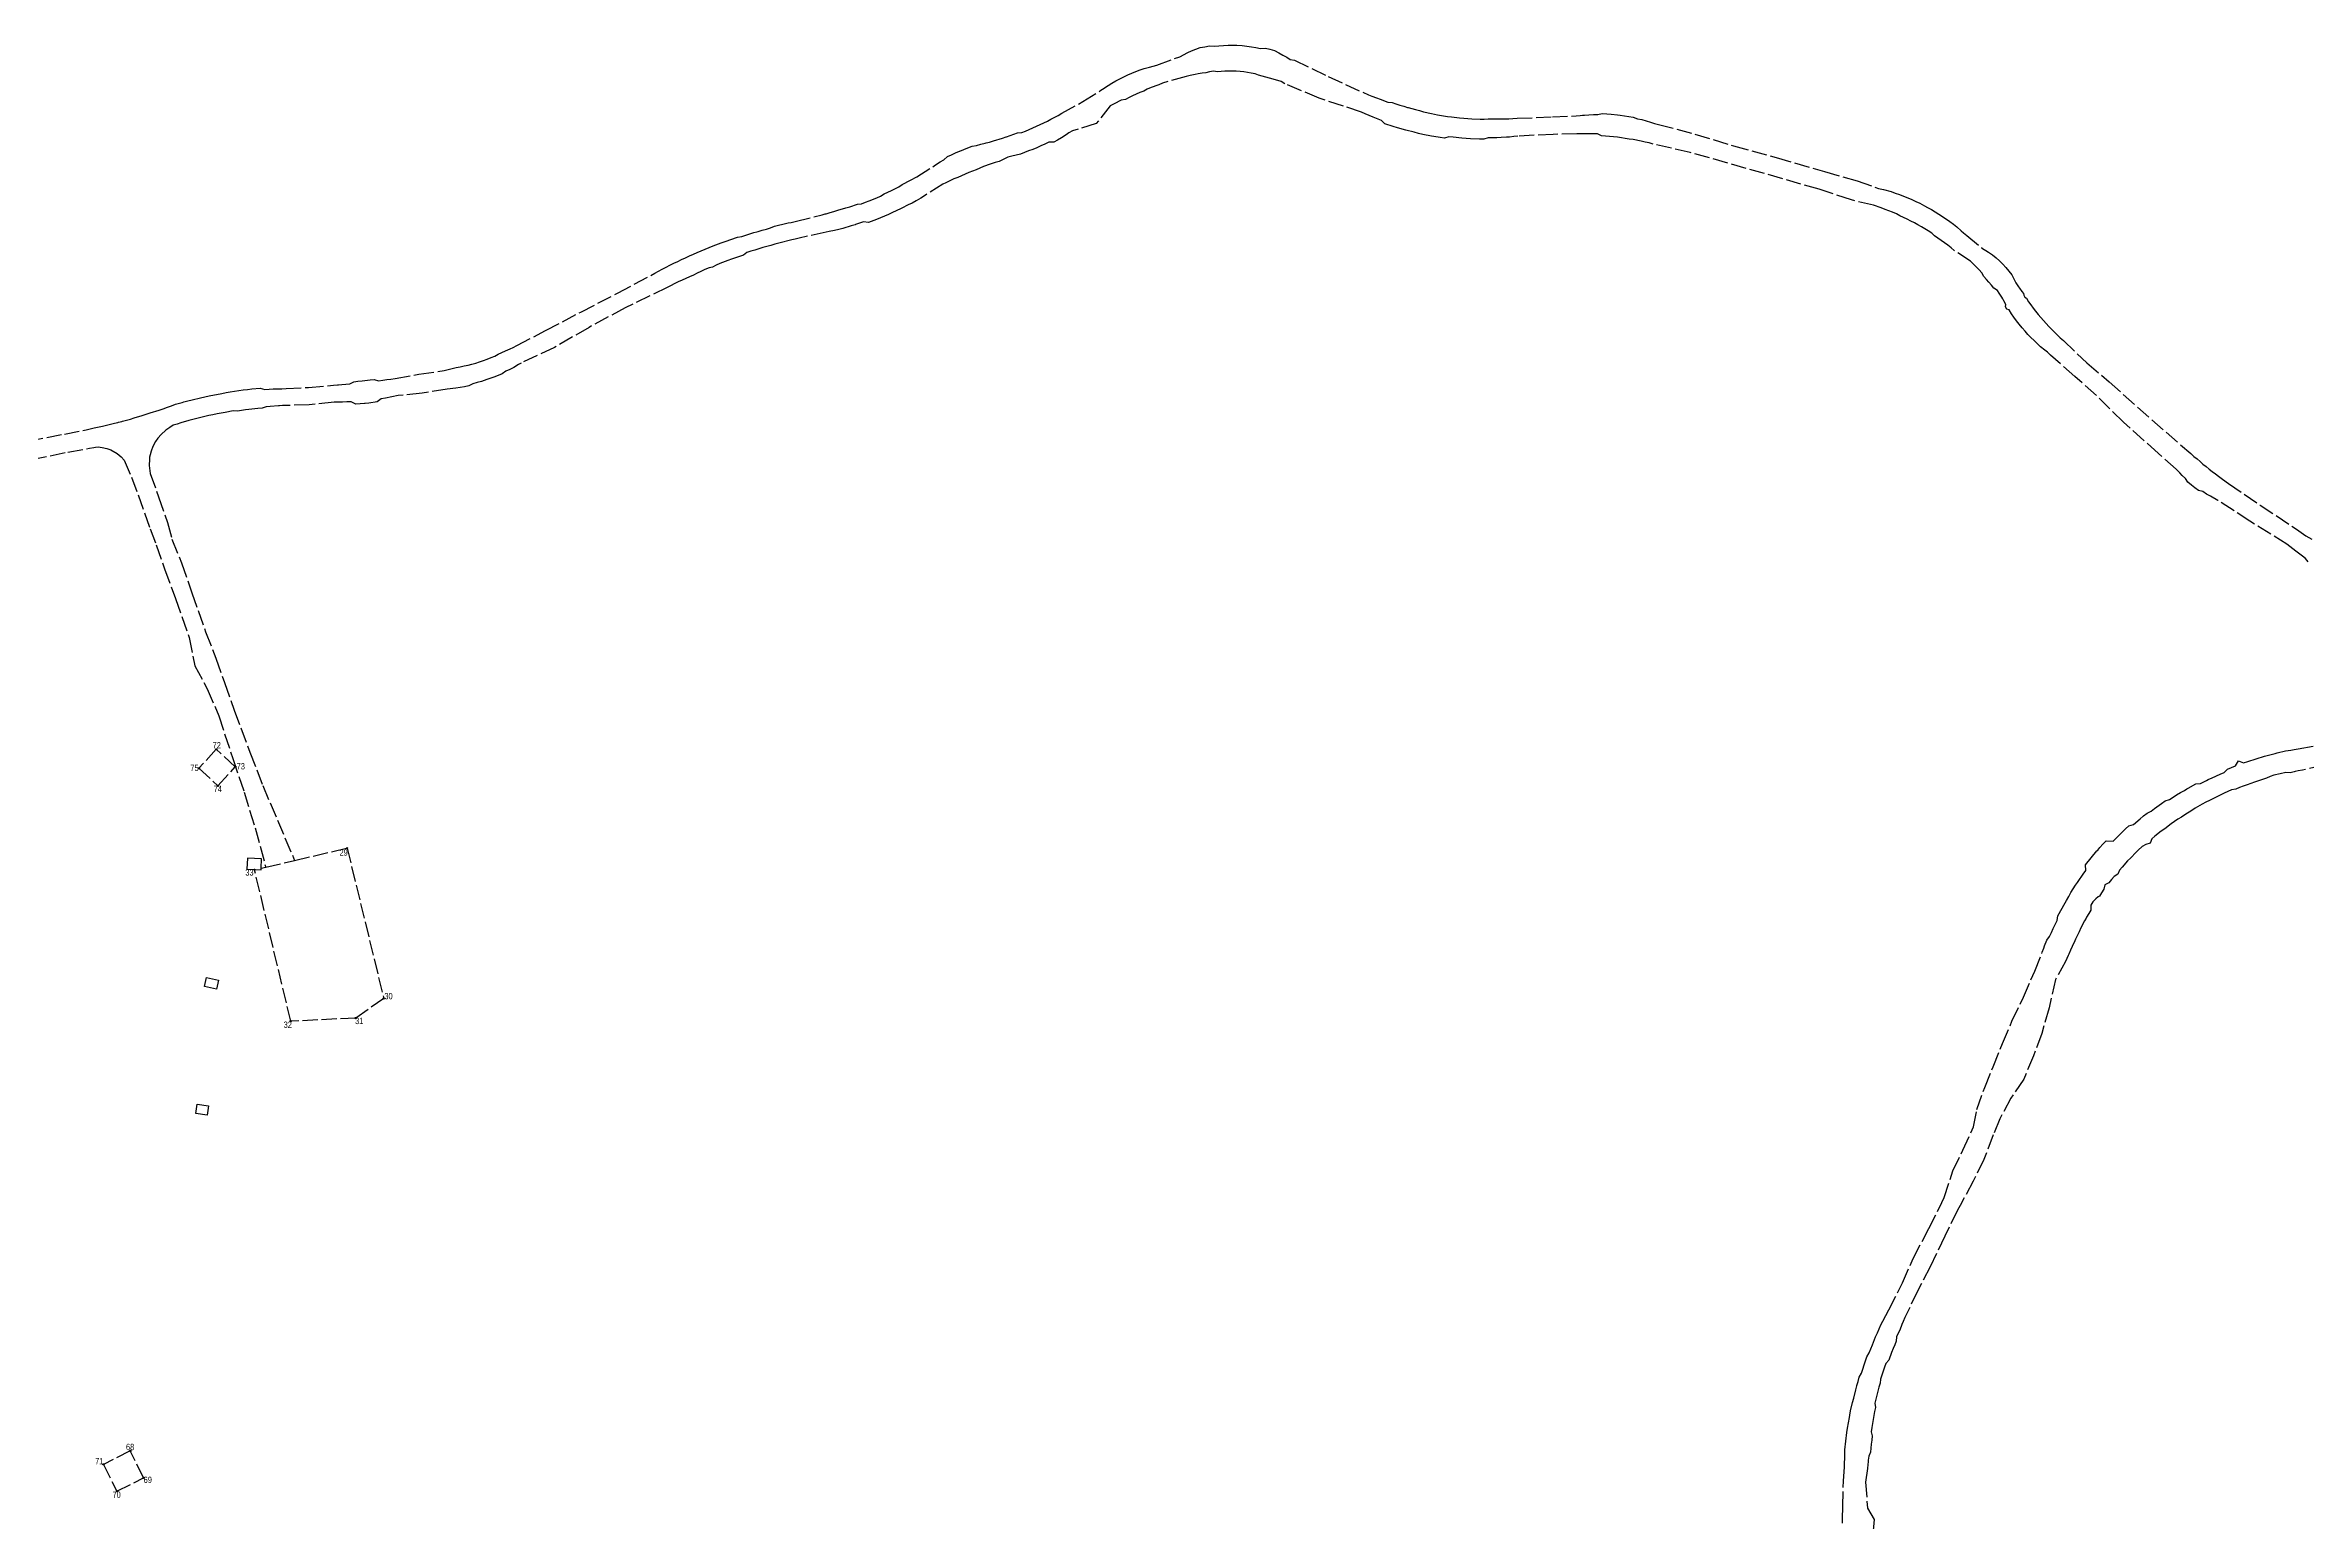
# Model space of a CAD drawing. Header units: metres. Extents: x 543554 to 549224, y 1840760 to 1844578.
# Drawn here: x 547611 to 548682, y 1841547 to 1842247 of the extents above; entities that cross this region are included whole.
import ezdxf

# ---------------------------------------------------------------- set-up
doc = ezdxf.new("R2010")
doc.units = ezdxf.units.M
doc.header["$LTSCALE"] = 1.2
doc.header["$PDMODE"] = 32
doc.header["$PDSIZE"] = 0.6
doc.linetypes.add('LONG_DASHED', pattern=[7.5, 6, -1.5])
doc.layers.add('12', color=7, linetype='Continuous')
doc.layers.add('7', color=7, linetype='Continuous')
doc.layers.add('30', color=7, linetype='LONG_DASHED', lineweight=25)

msp = doc.modelspace()

# ---------------------------------------------------------------- linework, layer by layer
at = {"layer": '30'}
for p, q in [((547715.79, 1841857.318), (547729.461, 1841860.512)), ((547713.628, 1841856.813), (547715.79, 1841857.318))]:
    msp.add_line(p, q, dxfattribs=at)
for points in [[(548057.029, 1842200.283), (548058.495, 1842200.609), (548060.397, 1842201.235), (548064.648, 1842202.56), (548066.397, 1842203.164), (548066.533, 1842203.212), (548070.085, 1842204.498), (548071.869, 1842205.103), (548073.817, 1842205.271), (548075.586, 1842205.951), (548077.34, 1842206.665), (548079.08, 1842207.415), (548080.805, 1842208.199), (548082.513, 1842209.017), (548084.258, 1842209.767), (548085.934, 1842210.654), (548087.621, 1842211.525), (548089.742, 1842212.601), (548091.071, 1842213.301), (548092.741, 1842214.405), (548102.786, 1842219.859), (548111.315, 1842225.245), (548112.765, 1842226.235), (548112.98, 1842226.38), (548114.732, 1842227.537), (548116.529, 1842228.623), (548118.307, 1842229.755), (548120.182, 1842230.706), (548123.151, 1842232.117), (548123.988, 1842232.495), (548125.917, 1842233.332), (548127.862, 1842234.13), (548129.832, 1842234.865), (548131.827, 1842235.53), (548134.358, 1842236.238), (548137.748, 1842237.129), (548148.616, 1842241.107), (548152.512, 1842243.053), (548154.213, 1842243.845), (548156.26, 1842244.721), (548158.367, 1842245.43), (548160.539, 1842245.877), (548162.725, 1842246.251), (548164.975, 1842246.109), (548167.166, 1842246.335), (548169.363, 1842246.487), (548171.564, 1842246.567), (548173.767, 1842246.573), (548175.587, 1842246.523), (548178.167, 1842246.365), (548180.359, 1842246.151), (548182.543, 1842245.865), (548184.716, 1842245.505), (548186.876, 1842245.073), (548189.191, 1842245.245), (548191.34, 1842244.664), (548193.468, 1842244.012), (548195.471, 1842243.008), (548197.431, 1842241.941), (548198.393, 1842241.384), (548199.257, 1842240.859), (548200.985, 1842239.809), (548203.004, 1842239.45), (548218.909, 1842231.764), (548238.059, 1842223.039), (548239.567, 1842222.482), (548241.753, 1842221.696), (548243.574, 1842221.031), (548247.208, 1842219.685), (548249.161, 1842219.408), (548250.994, 1842218.798), (548252.836, 1842218.212), (548254.685, 1842217.651), (548256.542, 1842217.115), (548256.735, 1842217.06), (548260.276, 1842216.116), (548262.152, 1842215.655), (548263.979, 1842214.968), (548267.767, 1842214.169), (548270.672, 1842213.627), (548273.487, 1842213.16), (548275.401, 1842212.875), (548277.327, 1842212.673), (548281.172, 1842212.23), (548283.099, 1842212.047), (548286.958, 1842211.759), (548290.824, 1842211.573), (548292.759, 1842211.519), (548294.696, 1842211.737), (548296.628, 1842211.735), (548298.559, 1842211.758), (548300.492, 1842211.764), (548302.427, 1842211.753), (548302.911, 1842211.755), (548304.412, 1842211.763), (548306.409, 1842211.888), (548308.379, 1842211.984)], [(548170.011, 1842234.218), (548168.223, 1842234.093), (548166.439, 1842233.909), (548164.573, 1842234.243), (548162.787, 1842233.937), (548161.011, 1842233.572), (548159.217, 1842233.274), (548157.409, 1842232.983), (548155.882, 1842232.687), (548153.616, 1842232.193), (548151.653, 1842231.765), (548140.515, 1842228.621), (548138.648, 1842227.893), (548137.248, 1842227.348), (548134.338, 1842226.181), (548133.26, 1842225.74), (548131.558, 1842224.86), (548129.797, 1842224.138), (548128.051, 1842223.38), (548126.321, 1842222.588), (548124.606, 1842221.761), (548122.909, 1842220.901), (548120.938, 1842220.54), (548117.517, 1842218.799), (548117.307, 1842218.689), (548115.753, 1842217.871), (548109.051, 1842209.451), (548097.817, 1842205.971), (548096.059, 1842205.013), (548094.819, 1842204.166), (548092.626, 1842202.718), (548090.817, 1842201.648), (548088.959, 1842200.665), (548086.632, 1842200.636), (548084.755, 1842199.737), (548082.861, 1842198.875), (548080.949, 1842198.051), (548079.022, 1842197.267), (548077.079, 1842196.52), (548075.163, 1842195.696), (548073.19, 1842195.027), (548071.181, 1842194.471), (548069.153, 1842193.992), (548067.191, 1842193.557), (548063.134, 1842191.545), (548061.186, 1842191.084), (548059.765, 1842190.594), (548058.795, 1842190.245), (548055.729, 1842189.146), (548054.018, 1842188.282), (548052.236, 1842187.632), (548050.469, 1842186.945), (548048.742, 1842186.236), (548046.975, 1842185.467), (548045.252, 1842184.677), (548043.544, 1842183.851), (548041.671, 1842183.342), (548038.819, 1842181.946), (548037.869, 1842181.481), (548036.471, 1842180.775), (548027.217, 1842174.981), (548025.951, 1842174.174), (548023.758, 1842172.806), (548021.965, 1842171.775), (548020.039, 1842170.995), (548017.018, 1842169.459), (548016.354, 1842169.133), (548012.62, 1842167.369), (548010.768, 1842166.45), (548008.872, 1842165.63), (548005.074, 1842164.078), (548001.182, 1842162.607), (547998.897, 1842162.885), (547995.052, 1842161.605), (547995.003, 1842161.589), (547993.043, 1842160.98), (547989.1, 1842159.841), (547987.133, 1842159.251), (547985.132, 1842158.791), (547982.669, 1842158.314), (547981.136, 1842158.032), (547968.42, 1842155.189), (547966.46, 1842154.784), (547965.008, 1842154.408), (547958.81, 1842152.801), (547956.904, 1842152.303), (547955.002, 1842151.791), (547951.211, 1842150.721), (547949.322, 1842150.163), (547947.438, 1842149.591), (547945.558, 1842149.003), (547943.683, 1842148.4), (547942.004, 1842147.211), (547940.143, 1842146.579), (547936.438, 1842145.273), (547934.593, 1842144.597), (547930.919, 1842143.202)], [(548531.817, 1842134.301), (548530.591, 1842135.665), (548529.321, 1842136.989), (548528.478, 1842138.768), (548527.215, 1842140.141), (548525.837, 1842141.54), (548523.029, 1842144.267), (548515.357, 1842149.326), (548513.87, 1842150.666), (548512.273, 1842151.836), (548510.717, 1842152.937), (548507.645, 1842155.18), (548506.094, 1842156.278), (548504.681, 1842157.587), (548503.082, 1842158.625), (548501.462, 1842159.631), (548499.822, 1842160.605), (548498.164, 1842161.545), (548496.487, 1842162.452), (548494.792, 1842163.325), (548493.079, 1842164.164), (548491.351, 1842164.969), (548489.607, 1842165.739), (548487.977, 1842166.792), (548486.197, 1842167.494), (548484.403, 1842168.161), (548482.596, 1842168.791), (548480.809, 1842169.488), (548477.11, 1842170.842), (548466.641, 1842173.281), (548451.435, 1842178.38), (548390.242, 1842195.84), (548372.81, 1842199.7), (548370.903, 1842200.309), (548368.966, 1842200.716), (548367.094, 1842201.078), (548363.37, 1842201.855), (548361.487, 1842202.127), (548359.615, 1842202.449), (548357.737, 1842202.735), (548355.854, 1842202.983), (548353.966, 1842203.193), (548352.074, 1842203.365), (548350.18, 1842203.499), (548348.283, 1842203.596), (548346.403, 1842204.547), (548342.568, 1842204.581), (548340.646, 1842204.639), (548336.677, 1842204.679), (548325.517, 1842204.359), (548308.792, 1842203.511), (548306.822, 1842203.415), (548304.84, 1842202.998), (548303.336, 1842203.033), (548300.779, 1842202.823), (548298.729, 1842202.728), (548296.676, 1842202.703), (548294.624, 1842202.706), (548292.557, 1842202.027), (548290.496, 1842202.084), (548286.377, 1842202.282), (548282.265, 1842202.589), (548278.163, 1842203.006), (548276.116, 1842203.255), (548273.935, 1842202.563), (548271.883, 1842202.869), (548268.867, 1842203.369), (548267.792, 1842203.563), (548263.72, 1842204.365), (548261.693, 1842204.807), (548259.692, 1842205.361), (548255.672, 1842206.379), (548251.68, 1842207.503), (548249.695, 1842208.105), (548245.752, 1842209.389), (548244.123, 1842210.999), (548240.259, 1842212.43), (548238.359, 1842213.227), (548236.485, 1842214.086), (548234.663, 1842214.943), (548214.586, 1842221.46), (548198.346, 1842228.348), (548196.618, 1842229.398), (548192.866, 1842230.531), (548191.119, 1842230.982), (548189.365, 1842231.373), (548187.66, 1842231.895), (548185.939, 1842232.36), (548184.268, 1842233.067), (548182.51, 1842233.418), (548180.741, 1842233.711), (548178.963, 1842233.944), (548177.178, 1842234.118), (548175.389, 1842234.233), (548173.596, 1842234.287), (548171.803, 1842234.282), (548170.011, 1842234.218)], [(548308.379, 1842211.984), (548325.114, 1842212.626), (548336.268, 1842213.08), (548338.26, 1842213.292), (548339.302, 1842213.403), (548340.299, 1842213.501), (548342.393, 1842213.677), (548344.493, 1842213.727), (548346.593, 1842213.704), (548348.714, 1842214.164), (548350.822, 1842214.057), (548352.928, 1842213.907), (548355.842, 1842213.631), (548357.129, 1842213.483), (548359.221, 1842213.207), (548361.309, 1842212.89), (548363.389, 1842212.531), (548365.392, 1842211.791), (548367.45, 1842211.351), (548369.485, 1842210.814), (548371.492, 1842210.182), (548373.417, 1842209.541), (548375.369, 1842209.098), (548392.59, 1842204.465), (548410.815, 1842198.925), (548431.073, 1842193.356), (548453.914, 1842186.699), (548469.33, 1842182.309), (548479.468, 1842178.757), (548481.788, 1842178.208), (548485.454, 1842177.253), (548487.429, 1842176.563), (548489.391, 1842175.835), (548491.337, 1842175.067), (548493.315, 1842174.372), (548495.231, 1842173.526), (548497.13, 1842172.642), (548499.011, 1842171.72), (548501.28, 1842170.545), (548502.716, 1842169.765), (548504.538, 1842168.731), (548506.339, 1842167.662), (548508.118, 1842166.557), (548511.632, 1842164.275), (548513.343, 1842163.065), (548515.029, 1842161.82), (548516.654, 1842160.498), (548518.602, 1842158.745), (548519.703, 1842157.723), (548521.299, 1842156.515), (548528.303, 1842150.647), (548531.608, 1842148.522), (548533.498, 1842147.235), (548535.264, 1842145.945), (548536.863, 1842144.464), (548538.372, 1842142.891), (548539.829, 1842141.27), (548541.232, 1842139.602), (548542.581, 1842137.89), (548543.53, 1842135.89), (548544.58, 1842133.988), (548545.842, 1842132.23), (548546.32, 1842131.532), (548547.417, 1842129.943), (548548.09, 1842129.002), (548548.301, 1842128.257), (548548.815, 1842127.208), (548549.56, 1842126.815), (548550.453, 1842125.126), (548551.564, 1842123.586), (548552.705, 1842122.068), (548553.877, 1842120.574), (548555.079, 1842119.103), (548556.309, 1842117.656), (548557.568, 1842116.235), (548560.145, 1842113.443), (548562.818, 1842110.741), (548564.472, 1842109.026), (548565.532, 1842107.961), (548567.078, 1842106.69), (548578.214, 1842096.106), (548588.704, 1842087.23), (548602.102, 1842075.131), (548627.333, 1842053.143), (548628.874, 1842051.863), (548630.349, 1842050.663), (548631.822, 1842049.504), (548633.149, 1842048.174), (548634.601, 1842046.99), (548636.076, 1842045.836), (548637.574, 1842044.711), (548639.064, 1842043.573), (548640.574, 1842042.461), (548642.457, 1842041.052), (548645.297, 1842038.998), (548660.257, 1842028.742), (548677.45, 1842017.397)], [(547788.336, 1842090.758), (547800.323, 1842092.527), (547802.277, 1842092.968), (547802.8, 1842093.086), (547804.163, 1842093.408), (547806.014, 1842093.88), (547807.877, 1842094.279), (547809.733, 1842094.713), (547811.625, 1842095.012), (547813.465, 1842095.521), (547815.294, 1842096.066), (547817.113, 1842096.648), (547817.581, 1842096.804), (547818.919, 1842097.266), (547820.712, 1842097.92), (547822.493, 1842098.61), (547824.258, 1842099.335), (547825.931, 1842100.27), (547827.663, 1842101.064), (547829.405, 1842101.841), (547831.593, 1842102.798), (547832.96, 1842103.421), (547834.69, 1842104.429), (547848.349, 1842111.437), (547865.064, 1842120.228), (547882.321, 1842129.122), (547900.09, 1842138.566), (547901.839, 1842139.551), (547903.619, 1842140.54), (547905.419, 1842141.491), (547907.24, 1842142.4), (547909.053, 1842143.325), (547910.888, 1842144.205), (547912.731, 1842145.07), (547914.58, 1842145.921), (547916.437, 1842146.756), (547918.299, 1842147.577), (547920.169, 1842148.383), (547922.044, 1842149.173), (547923.926, 1842149.949), (547925.799, 1842150.748), (547927.694, 1842151.494), (547931.5, 1842152.939), (547931.537, 1842152.953), (547933.412, 1842153.64), (547939.18, 1842155.648), (547941.199, 1842156.024), (547943.135, 1842156.647), (547947.022, 1842157.845), (547948.373, 1842158.245), (547948.972, 1842158.42), (547950.927, 1842158.98), (547952.887, 1842159.525), (547954.851, 1842160.053), (547956.728, 1842160.921), (547958.703, 1842161.419), (547960.688, 1842161.873), (547963.182, 1842162.384), (547964.654, 1842162.677), (547966.594, 1842163.165), (547979.252, 1842166.266), (547980.755, 1842166.679), (547981.168, 1842166.794), (547983.031, 1842167.327), (547984.896, 1842167.846), (547986.741, 1842168.433), (547990.456, 1842169.506), (547992.348, 1842170.095), (547995.971, 1842171.301), (547997.949, 1842171.52), (547999.767, 1842172.194), (548001.577, 1842172.891), (548005.168, 1842174.359), (548006.948, 1842175.128), (548008.614, 1842176.151), (548012.115, 1842177.805), (548012.738, 1842178.111), (548015.571, 1842179.551), (548017.194, 1842180.621), (548021.067, 1842182.614), (548024.172, 1842184.237), (548031.683, 1842189.048), (548032.992, 1842189.908), (548035.158, 1842191.287), (548036.988, 1842192.332), (548038.611, 1842193.801), (548040.519, 1842194.723), (548042.444, 1842195.607), (548044.387, 1842196.452), (548044.418, 1842196.465), (548046.346, 1842197.258), (548048.321, 1842198.025), (548050.311, 1842198.752), (548052.434, 1842199.082), (548054.461, 1842199.672), (548056.514, 1842200.166), (548057.029, 1842200.283)], [(547930.919, 1842143.202), (547929.091, 1842142.482), (547927.374, 1842141.491), (547925.728, 1842141.206), (547923.821, 1842140.347), (547921.886, 1842139.347), (547920.089, 1842138.555), (547918.299, 1842137.749), (547916.515, 1842136.928), (547912.966, 1842135.245), (547911.151, 1842134.484), (547905.858, 1842131.888), (547885.957, 1842122.217), (547868.898, 1842112.947), (547852.547, 1842103.464), (547836.828, 1842096.077), (547835.541, 1842095.302), (547833.29, 1842093.992), (547831.44, 1842093.036), (547829.547, 1842092.168), (547827.793, 1842090.969), (547825.859, 1842090.174), (547823.909, 1842089.419), (547821.945, 1842088.703), (547820.48, 1842088.197), (547817.976, 1842087.389), (547815.972, 1842086.791), (547813.957, 1842086.234), (547812.026, 1842085.33), (547809.983, 1842084.852), (547807.929, 1842084.417), (547805.848, 1842084.134), (547801.797, 1842083.679), (547789.823, 1842081.831), (547778.458, 1842080.641), (547772.517, 1842079.494), (547770.504, 1842079.166), (547768.653, 1842077.613), (547764.579, 1842077.111), (547762.982, 1842076.937), (547762.539, 1842076.891), (547760.496, 1842076.691), (547758.452, 1842076.511), (547756.303, 1842077.76), (547754.27, 1842077.622), (547752.232, 1842077.558), (547750.57, 1842077.524), (547750.201, 1842077.519), (547748.2, 1842077.487), (547736.422, 1842076.254), (547723.815, 1842075.934), (547722.319, 1842075.825), (547721.83, 1842075.788), (547717.926, 1842075.48), (547715.974, 1842075.339), (547714.067, 1842074.672), (547712.123, 1842074.493), (547707.773, 1842074.021), (547706.304, 1842073.839), (547702.436, 1842073.306), (547700.451, 1842073.359), (547696.594, 1842072.709), (547692.751, 1842071.982), (547690.835, 1842071.59), (547688.923, 1842071.179), (547683.219, 1842069.807), (547681.325, 1842069.319), (547679.436, 1842068.813), (547675.674, 1842067.744), (547673.823, 1842067.113), (547671.944, 1842066.571), (547670.381, 1842065.493), (547669.881, 1842065.187), (547668.515, 1842064.241), (547666.265, 1842062.259), (547664.738, 1842060.5), (547663.603, 1842058.866), (547662.355, 1842056.533), (547661.53, 1842054.392), (547661.048, 1842052.607), (547660.841, 1842051.535), (547660.704, 1842050.55), (547660.589, 1842047.552), (547661.088, 1842043.787), (547665.104, 1842032.758), (547669.296, 1842020.519), (547671.376, 1842012.62), (547675.965, 1842001.416), (547680.807, 1841987.294), (547687.299, 1841968.81), (547692.232, 1841956.329), (547696.287, 1841944.693), (547700.925, 1841931.682), (547708.303, 1841911.723), (547714.399, 1841896.069), (547729.461, 1841860.512)], [(548682.988, 1842001.988), (548681.752, 1842003.426), (548680.287, 1842004.571), (548677.095, 1842006.903), (548672.915, 1842010.307), (548655.398, 1842021.144), (548640.188, 1842031.009), (548636.679, 1842032.983), (548634.883, 1842034.034), (548633.139, 1842035.168), (548630.98, 1842035.743), (548629.303, 1842037.001), (548627.653, 1842038.293), (548626.028, 1842039.617), (548624.81, 1842041.412), (548623.321, 1842042.873), (548622.15, 1842044.071), (548620.493, 1842045.802), (548612.019, 1842053.234), (548595.493, 1842068.038), (548582.697, 1842080.658), (548572.482, 1842089.713), (548560.905, 1842099.804), (548559.473, 1842101.203), (548558.299, 1842102.14), (548556.279, 1842103.803), (548554.731, 1842105.212), (548553.252, 1842106.693), (548551.681, 1842108.088), (548550.26, 1842109.629), (548548.87, 1842111.198), (548547.511, 1842112.795), (548546.185, 1842114.418), (548544.892, 1842116.068), (548543.632, 1842117.743), (548542.406, 1842119.443), (548541.394, 1842121.289), (548540.284, 1842121.532), (548539.683, 1842122.673), (548539.821, 1842123.736), (548538.813, 1842125.571), (548538.324, 1842126.494), (548537.891, 1842127.318), (548537.891, 1842127.319), (548537.321, 1842128.174), (548536.716, 1842129.159), (548535.821, 1842130.406), (548534.133, 1842131.456), (548532.998, 1842132.897), (548531.817, 1842134.301)], [(547603.274, 1842059.053), (547620.455, 1842062.415), (547630.756, 1842064.456), (547632.71, 1842064.888), (547634.638, 1842065.318), (547638.452, 1842066.179), (547640.36, 1842066.602), (547644.161, 1842067.512), (547645.749, 1842067.915), (547646.055, 1842067.995), (547647.684, 1842068.389), (547647.954, 1842068.461), (547651.717, 1842069.522), (547653.559, 1842070.183), (547657.313, 1842071.273), (547659.221, 1842071.839), (547661.107, 1842072.504), (547665.425, 1842073.753), (547667.309, 1842074.431), (547669.237, 1842075.113), (547671.177, 1842075.76), (547673.088, 1842076.511), (547675.054, 1842077.081), (547676.253, 1842077.417), (547677.026, 1842077.63), (547679.003, 1842078.16), (547680.985, 1842078.67), (547684.964, 1842079.631), (547688.962, 1842080.513), (547694.99, 1842081.684), (547697.007, 1842082.034), (547699.027, 1842082.364), (547701.04, 1842082.741), (547705.097, 1842083.3), (547707.129, 1842083.549), (547709.164, 1842083.778), (547713.24, 1842084.174), (547715.342, 1842083.539), (547717.377, 1842083.685), (547719.414, 1842083.783), (547721.453, 1842083.831), (547721.963, 1842083.841), (547723.463, 1842083.864), (547725.459, 1842083.996), (547736.056, 1842084.496), (547747.841, 1842085.591), (547749.836, 1842085.737), (547750.204, 1842085.763), (547751.794, 1842085.887), (547753.742, 1842086.053), (547755.691, 1842086.185), (547757.564, 1842087.239), (547759.502, 1842087.409), (547761.437, 1842087.598), (547765.302, 1842088.035), (547767.231, 1842088.282), (547769.282, 1842087.678), (547771.219, 1842087.937), (547773.158, 1842088.187), (547775.129, 1842088.457), (547777.111, 1842088.729), (547788.336, 1842090.758)], [(547604.938, 1842050.357), (547622.086, 1842053.893), (547632.433, 1842055.694)], [(547632.433, 1842055.694), (547634.408, 1842056.014), (547635.249, 1842056.15), (547636.408, 1842056.342), (547638.355, 1842056.065), (547640.536, 1842055.652), (547642.528, 1842054.966), (547645.475, 1842053.298), (547647.332, 1842051.702), (547648.77, 1842050.013), (547652.289, 1842042.072), (547661.147, 1842017.584), (547663.99, 1842009.96), (547667.935, 1841998.524), (547673.055, 1841984.501), (547679.564, 1841966.024), (547682.234, 1841952.728), (547688.159, 1841941.766), (547693.571, 1841929.033), (547700.203, 1841908.805), (547705.578, 1841892.892), (547710.781, 1841875.878), (547715.79, 1841857.318)], [(548677.45, 1842017.397), (548681.801, 1842014.26), (548684.628, 1842012.682)], [(548470.406, 1841615.784), (548471.444, 1841617.628), (548472.056, 1841619.597), (548472.69, 1841621.558), (548473.346, 1841623.512), (548474.025, 1841625.458), (548475.134, 1841627.246), (548476.599, 1841631.088), (548478.15, 1841634.897), (548478.959, 1841636.787), (548480.651, 1841640.535), (548481.563, 1841642.378), (548484.467, 1841647.713), (548490.839, 1841660.495), (548495.991, 1841672.027), (548503.337, 1841686.193), (548509.513, 1841698.475), (548510.575, 1841700.857), (548514.718, 1841713.448), (548519.481, 1841723.27), (548524.547, 1841734.282), (548526.046, 1841742.555), (548529.78, 1841753.019), (548533.723, 1841762.825), (548538.274, 1841773.868), (548542.711, 1841784.321), (548548.151, 1841795.693), (548553.496, 1841808.138), (548557.051, 1841817.032), (548557.726, 1841818.917), (548558.119, 1841820.013), (548559.155, 1841822.805), (548560.529, 1841824.492), (548561.392, 1841826.397), (548562.281, 1841828.29), (548564.134, 1841832.04), (548564.458, 1841834.235), (548566.469, 1841837.925), (548567.238, 1841839.277), (548568.577, 1841841.56), (548569.667, 1841843.356), (548570.514, 1841845.307), (548572.818, 1841848.832), (548573.656, 1841850.064), (548574.005, 1841850.571), (548576.448, 1841854.001), (548577.704, 1841855.691), (548577.571, 1841858.457), (548580.223, 1841861.789), (548582.963, 1841865.049), (548583.305, 1841865.443), (548584.365, 1841866.651), (548585.788, 1841868.234), (548587.233, 1841869.799), (548590.555, 1841869.559), (548593.499, 1841872.54), (548595, 1841874.001), (548596.521, 1841875.442), (548598.06, 1841876.863), (548600.281, 1841877.516), (548603.433, 1841880.235), (548604.901, 1841881.453), (548605.036, 1841881.563), (548606.657, 1841882.87), (548608.574, 1841883.793), (548610.224, 1841885.053), (548613.573, 1841887.504), (548615.272, 1841888.696), (548617.342, 1841889.338), (548619.065, 1841890.479), (548620.657, 1841891.505), (548622.556, 1841892.693), (548624.383, 1841893.667), (548625.522, 1841894.341), (548626.163, 1841894.714), (548629.764, 1841896.738), (548632.006, 1841896.915), (548634.838, 1841898.371), (548635.664, 1841898.781), (548637.511, 1841899.678), (548641.241, 1841901.397), (548643.123, 1841902.219), (548644.695, 1841903.792), (548646.608, 1841904.568), (548648.532, 1841905.318), (548649.894, 1841907.598), (548652.408, 1841906.741), (548654.36, 1841907.414), (548658.29, 1841908.681), (548662.243, 1841909.877), (548664.236, 1841910.418), (548667.339, 1841911.205), (548668.243, 1841911.421), (548672.263, 1841912.369), (548674.816, 1841912.769), (548676.301, 1841912.987), (548678.254, 1841913.425)], [(548678.254, 1841913.425), (548688.709, 1841915.194)], [(548690.526, 1841905.671), (548680.2, 1841903.227), (548678.223, 1841902.916), (548676.762, 1841902.571), (548676.293, 1841902.459), (548674.423, 1841901.995), (548672.409, 1841902.183), (548669.68, 1841901.55), (548666.776, 1841900.814), (548664.911, 1841900.307), (548663.164, 1841899.394), (548661.319, 1841898.839), (548659.48, 1841898.26), (548657.618, 1841897.646), (548654.014, 1841896.376), (548652.209, 1841895.7), (548650.413, 1841895), (548648.627, 1841894.276), (548646.682, 1841893.921), (548643.15, 1841892.35), (548639.66, 1841890.685), (548636.217, 1841888.928), (548634.475, 1841888.084), (548632.782, 1841887.148), (548629.435, 1841885.209), (548627.826, 1841884.133), (548624.562, 1841882.063), (548622.95, 1841880.995), (548621.277, 1841880.017), (548619.693, 1841878.905), (548618.124, 1841877.773), (548615.032, 1841875.446), (548613.359, 1841874.442), (548611.851, 1841873.225), (548611.725, 1841873.122), (548610.358, 1841871.989), (548608.882, 1841870.733), (548608.077, 1841868.719), (548606.034, 1841868.105), (548604.325, 1841867.096), (548602.499, 1841865.359), (548601.523, 1841864.405), (548598.793, 1841861.64), (548597.447, 1841860.24), (548594.83, 1841857.368), (548593.55, 1841855.906), (548592.755, 1841854.037), (548591.05, 1841852.932), (548589.83, 1841851.42), (548588.631, 1841849.892), (548586.659, 1841848.945), (548586.16, 1841846.886), (548585.13, 1841845.232), (548584.201, 1841843.511), (548583.557, 1841843.265), (548582.485, 1841842.327), (548581.039, 1841840.943), (548579.98, 1841839.299), (548580.043, 1841836.963), (548579.037, 1841835.305), (548578.053, 1841833.635), (548577.801, 1841833.199), (548577.091, 1841831.951), (548575.236, 1841828.546), (548574.511, 1841826.739), (548572.796, 1841823.268), (548572.423, 1841822.482), (548571.173, 1841819.752), (548570.483, 1841817.941), (548569.652, 1841816.191), (548569.311, 1841815.456), (548567.993, 1841812.577), (548563.372, 1841804.116), (548560.255, 1841790.765), (548556.848, 1841778.565), (548552.879, 1841767.921), (548548.318, 1841756.882), (548542.157, 1841747.979), (548536.977, 1841738.104), (548533.836, 1841730.499), (548529.343, 1841718.835), (548524.375, 1841708.683), (548518.112, 1841697.138), (548516.912, 1841694.824), (548510.846, 1841682.487), (548503.949, 1841668.1), (548498.16, 1841656.883), (548491.981, 1841644.005), (548491.173, 1841642.174), (548490.567, 1841640.801), (548490.465, 1841640.306), (548489.693, 1841638.51), (548488.094, 1841634.947), (548487.942, 1841632.885), (548487.177, 1841631.097), (548486.433, 1841629.301), (548485.71, 1841627.497)], [(547713.628, 1841856.813), (547713.825, 1841861.244), (547707.131, 1841861.541), (547706.901, 1841856.346), (547710.874, 1841856.17)], [(547729.461, 1841860.512), (547754.368, 1841866.331), (547771.714, 1841795.099), (547758.435, 1841785.859), (547727.673, 1841784.327), (547710.519, 1841856.087), (547710.874, 1841856.17)], [(547710.874, 1841856.17), (547713.594, 1841856.049), (547713.628, 1841856.813)], [(548485.71, 1841627.497), (548484.325, 1841623.863), (548482.911, 1841622.302), (548482.268, 1841620.458), (548481.646, 1841618.606), (548481.213, 1841617.274), (548480.465, 1841614.882), (548480.255, 1841612.909), (548479.719, 1841611.034), (548479.205, 1841609.154), (548478.712, 1841607.268), (548477.792, 1841603.48), (548478.068, 1841601.424), (548477.664, 1841599.526), (548477.282, 1841597.623), (548476.582, 1841593.804), (548476.265, 1841591.889), (548475.97, 1841589.971), (548476.546, 1841587.933), (548476.296, 1841586.019), (548476.068, 1841584.101), (548475.862, 1841582.181), (548475.678, 1841580.258), (548474.866, 1841578.385), (548474.64, 1841576.457), (548474.559, 1841575.718), (548474.429, 1841574.489), (548474.219, 1841572.499), (548473.419, 1841566.092), (548474.25, 1841553.792), (548477.399, 1841548.422), (548476.989, 1841543.181)], [(548462.384, 1841546.619), (548462.424, 1841548.62), (548462.631, 1841554.52), (548462.897, 1841566.751), (548463.405, 1841573.176), (548463.445, 1841575.178), (548463.488, 1841577.205), (548463.552, 1841579.273), (548463.543, 1841581.351), (548463.961, 1841585.471), (548463.966, 1841585.516), (548464.473, 1841589.579), (548464.894, 1841591.61), (548465.71, 1841596.638), (548465.907, 1841597.733), (548466.292, 1841599.766), (548467.131, 1841603.818), (548467.795, 1841605.788), (548468.77, 1841609.805), (548469.257, 1841611.671), (548469.293, 1841611.804), (548469.838, 1841613.797), (548470.406, 1841615.784)]]:
    msp.add_lwpolyline(points, dxfattribs=at)
for points in [[(547701.418, 1841904.89), (547692.421, 1841913.13), (547684.181, 1841904.133), (547693.178, 1841895.894)], [(547693.393, 1841803.877), (547692.491, 1841799.571), (547686.814, 1841800.759), (547687.716, 1841805.066)], [(547688.645, 1841744.291), (547688.041, 1841739.933), (547682.692, 1841740.673), (547683.296, 1841745.032)], [(547658.007, 1841568.148), (547651.656, 1841580.849), (547638.955, 1841574.499), (547645.306, 1841561.798)]]:
    msp.add_lwpolyline(points, close=True, dxfattribs=at)
at = {"layer": '7'}
for p in [(547692.42, 1841913.13), (547684.18, 1841904.13), (547701.42, 1841904.89), (547693.18, 1841895.89), (547754.37, 1841866.33), (547710.52, 1841856.09), (547771.71, 1841795.1), (547727.67, 1841784.33), (547758.43, 1841785.86), (547651.66, 1841580.85), (547638.96, 1841574.5), (547658.01, 1841568.15), (547645.31, 1841561.8)]:
    msp.add_point(p, dxfattribs=at)

# ---------------------------------------------------------------- texts
at = {"layer": '12'}
for s, width, p in [('72', 0.85, (547690.666, 1841913.549)), ('75', 0.8, (547680.14, 1841902.883)), ('73', 0.8, (547702.101, 1841903.606)), ('74', 0.85, (547691.206, 1841892.896)), ('29', 0.85, (547750.765, 1841862.737)), ('33', 0.8, (547706.168, 1841853.32)), ('30', 0.85, (547771.994, 1841794.756)), ('32', 0.85, (547724.305, 1841781.201)), ('31', 0.75, (547758.161, 1841783)), ('68', 0.8, (547649.656, 1841581.224)), ('71', 0.75, (547635.056, 1841574.5)), ('69', 0.85, (547658.01, 1841565.68)), ('70', 0.85, (547643.268, 1841558.63))]:
    msp.add_text(s, height=3, dxfattribs=dict(at, width=width)).set_placement(p)

doc.saveas('drawing.dxf')
